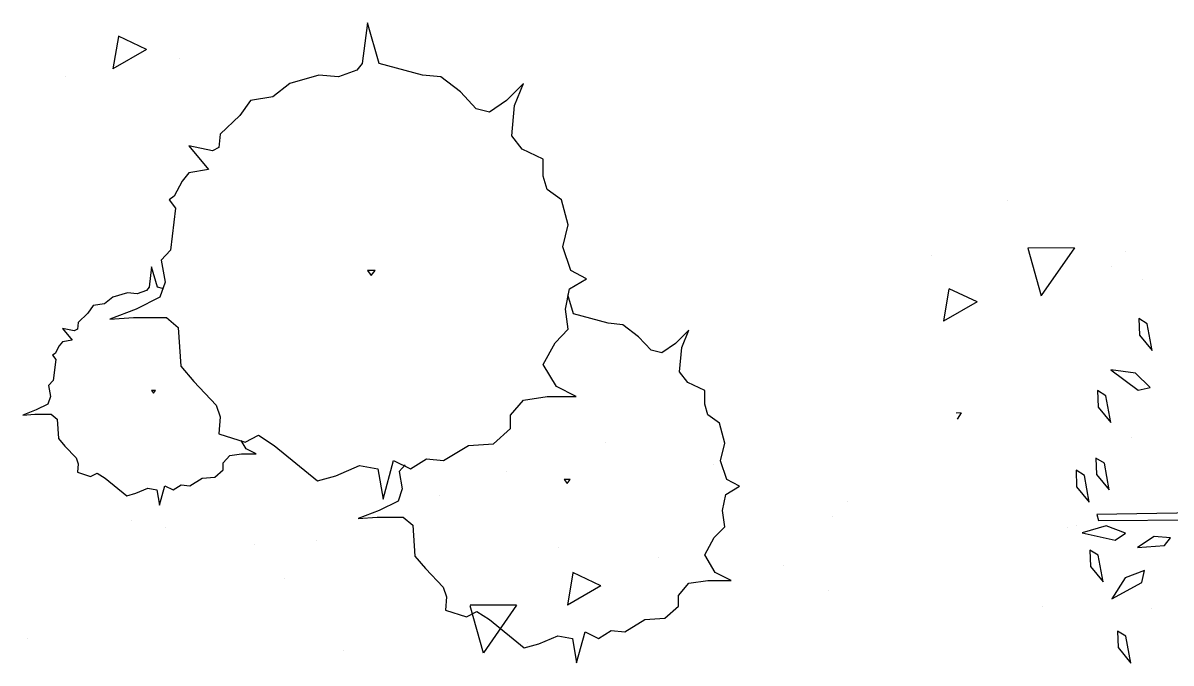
# Model space of a CAD drawing. Header units: inches. Extents: x -7543 to -822, y 102837 to 190349.
# Drawn here: x -837.36636 to -837.34968, y 102837.03074 to 102837.04004 of the extents above; entities that cross this region are included whole.
import ezdxf

# ---------------------------------------------------------------- set-up
doc = ezdxf.new("R2010")
doc.units = ezdxf.units.IN
doc.header["$MEASUREMENT"] = 0
doc.layers.get('0').update_dxf_attribs({"lineweight": 25})
doc.layers.add('BİTKİ', color=96, linetype='Continuous', lineweight=25)

msp = doc.modelspace()

# ---------------------------------------------------------------- linework, layer by layer
for points in [[(-837.361124, 102837.03312), (-837.360972, 102837.033682), (-837.360724, 102837.03356), (-837.360495, 102837.033707), (-837.360247, 102837.033682), (-837.359885, 102837.033902), (-837.359522, 102837.033927), (-837.359274, 102837.034147), (-837.359274, 102837.034342), (-837.359084, 102837.034562), (-837.35874, 102837.034611), (-837.358321, 102837.034611), (-837.358607, 102837.034758), (-837.358798, 102837.035076), (-837.358626, 102837.035394), (-837.358435, 102837.035589), (-837.358473, 102837.035883), (-837.358416, 102837.036176), (-837.358168, 102837.036323), (-837.358397, 102837.036445), (-837.358511, 102837.036788), (-837.358435, 102837.037105), (-837.358531, 102837.037472), (-837.35874, 102837.037619), (-837.358798, 102837.037815), (-837.358798, 102837.038059), (-837.359103, 102837.038206), (-837.359255, 102837.038401), (-837.359217, 102837.038841), (-837.359084, 102837.039159), (-837.359332, 102837.038915), (-837.35958, 102837.038744), (-837.35977, 102837.038793), (-837.359999, 102837.039037), (-837.360285, 102837.039257), (-837.360552, 102837.039282), (-837.361182, 102837.039453), (-837.361353, 102837.04004), (-837.36143, 102837.039453), (-837.361506, 102837.039355), (-837.361773, 102837.039257), (-837.362059, 102837.039282), (-837.362479, 102837.039159), (-837.362727, 102837.038964), (-837.363051, 102837.038915), (-837.363203, 102837.038695), (-837.363489, 102837.038426), (-837.363508, 102837.03823), (-837.363604, 102837.038181), (-837.363947, 102837.038255), (-837.363661, 102837.037912), (-837.363947, 102837.037863), (-837.364043, 102837.037741), (-837.364157, 102837.037521), (-837.364233, 102837.037472), (-837.364138, 102837.03735), (-837.364214, 102837.036739), (-837.364348, 102837.036592), (-837.36429, 102837.036274), (-837.364367, 102837.036054), (-837.36471, 102837.035883), (-837.365092, 102837.035736), (-837.364748, 102837.035761), (-837.364271, 102837.035761), (-837.3641, 102837.035614), (-837.364062, 102837.035052), (-837.363871, 102837.034831), (-837.363547, 102837.034489), (-837.363489, 102837.034318), (-837.363508, 102837.034073), (-837.363127, 102837.033951), (-837.362936, 102837.034049), (-837.362707, 102837.033902), (-837.362078, 102837.033389), (-837.361811, 102837.033462), (-837.361468, 102837.033609), (-837.361201, 102837.03356)], [(-837.361296, 102837.036372), (-837.361239, 102837.036445), (-837.361353, 102837.036445)], [(-837.364457, 102837.034662), (-837.364429, 102837.034699), (-837.364486, 102837.034699)], [(-837.358451, 102837.033348), (-837.358405, 102837.033407), (-837.358496, 102837.033407)]]:
    msp.add_lwpolyline(points, close=True)
for points in [[(-837.364326, 102837.036182), (-837.3644, 102837.036202), (-837.364486, 102837.036496), (-837.364524, 102837.036202), (-837.364562, 102837.036153), (-837.364696, 102837.036105), (-837.364839, 102837.036117), (-837.365049, 102837.036056), (-837.365173, 102837.035958), (-837.365335, 102837.035933), (-837.365411, 102837.035823), (-837.365554, 102837.035689), (-837.365564, 102837.035591), (-837.365611, 102837.035567), (-837.365783, 102837.035603), (-837.36564, 102837.035432), (-837.365783, 102837.035408), (-837.365831, 102837.035347), (-837.365888, 102837.035237), (-837.365926, 102837.035212), (-837.365878, 102837.035151), (-837.365916, 102837.034845), (-837.365983, 102837.034772), (-837.365954, 102837.034613), (-837.365993, 102837.034503), (-837.366164, 102837.034417), (-837.366355, 102837.034344), (-837.366183, 102837.034356), (-837.365945, 102837.034356), (-837.365859, 102837.034283), (-837.36584, 102837.034002), (-837.365745, 102837.033892), (-837.365583, 102837.033721), (-837.365554, 102837.033635), (-837.365564, 102837.033513), (-837.365373, 102837.033452), (-837.365277, 102837.033501), (-837.365163, 102837.033427), (-837.364848, 102837.03317), (-837.364715, 102837.033207), (-837.364543, 102837.03328), (-837.36441, 102837.033256), (-837.364371, 102837.033036), (-837.364295, 102837.033317), (-837.364171, 102837.033256), (-837.364057, 102837.033329), (-837.363933, 102837.033317), (-837.363752, 102837.033427), (-837.36357, 102837.033439), (-837.363446, 102837.033549), (-837.363446, 102837.033647), (-837.363351, 102837.033757), (-837.363179, 102837.033782), (-837.36297, 102837.033782), (-837.363113, 102837.033855), (-837.363185, 102837.033976)], [(-837.360804, 102837.033621), (-837.360892, 102837.033524), (-837.360846, 102837.03327), (-837.360907, 102837.033094), (-837.361182, 102837.032957), (-837.361487, 102837.032839), (-837.361212, 102837.032859), (-837.360831, 102837.032859), (-837.360694, 102837.032742), (-837.360663, 102837.032292), (-837.36051, 102837.032116), (-837.360251, 102837.031842), (-837.360205, 102837.031705), (-837.36022, 102837.031509), (-837.359915, 102837.031411), (-837.359763, 102837.03149), (-837.35958, 102837.031372), (-837.359076, 102837.030961), (-837.358863, 102837.03102), (-837.358588, 102837.031138), (-837.358374, 102837.031098), (-837.358313, 102837.030746), (-837.358191, 102837.031196), (-837.357993, 102837.031098), (-837.35781, 102837.031216), (-837.357611, 102837.031196), (-837.357321, 102837.031372), (-837.357032, 102837.031392), (-837.356833, 102837.031568), (-837.356833, 102837.031724), (-837.356681, 102837.0319), (-837.356406, 102837.03194), (-837.35607, 102837.03194), (-837.356299, 102837.032057), (-837.356452, 102837.032311), (-837.356314, 102837.032565), (-837.356162, 102837.032722), (-837.356192, 102837.032957), (-837.356147, 102837.033191), (-837.355948, 102837.033309), (-837.356131, 102837.033407), (-837.356223, 102837.03368), (-837.356162, 102837.033935), (-837.356238, 102837.034228), (-837.356406, 102837.034346), (-837.356452, 102837.034502), (-837.356452, 102837.034698), (-837.356696, 102837.034815), (-837.356818, 102837.034971), (-837.356787, 102837.035324), (-837.356681, 102837.035578), (-837.356879, 102837.035382), (-837.357077, 102837.035245), (-837.35723, 102837.035284), (-837.357413, 102837.03548), (-837.357642, 102837.035656), (-837.357855, 102837.035676), (-837.358359, 102837.035813), (-837.358441, 102837.036092)]]:
    msp.add_lwpolyline(points)
at = {"layer": 'BİTKİ'}
for p, q in [((-837.364969, 102837.039844), (-837.365049, 102837.039373)), ((-837.36456, 102837.039656), (-837.364968, 102837.039847)), ((-837.36456, 102837.039656), (-837.365048, 102837.039375)), ((-837.364076, 102837.039526), (-837.364076, 102837.039526)), ((-837.365741, 102837.039268), (-837.365741, 102837.039268)), ((-837.352059, 102837.037466), (-837.352059, 102837.037466)), ((-837.351758, 102837.036768), (-837.351565, 102837.036077)), ((-837.351082, 102837.036772), (-837.351757, 102837.03677)), ((-837.351082, 102837.036772), (-837.351564, 102837.03608)), ((-837.35034, 102837.036716), (-837.35034, 102837.036716)), ((-837.353155, 102837.036661), (-837.353155, 102837.036661)), ((-837.350551, 102837.036502), (-837.350551, 102837.036502)), ((-837.350092, 102837.036307), (-837.350092, 102837.036307)), ((-837.352905, 102837.036176), (-837.352985, 102837.035705)), ((-837.352497, 102837.035989), (-837.352904, 102837.036179)), ((-837.352497, 102837.035989), (-837.352984, 102837.035708)), ((-837.350062, 102837.034784), (-837.350062, 102837.034784)), ((-837.35273, 102837.034376), (-837.352799, 102837.034371)), ((-837.35273, 102837.034376), (-837.352786, 102837.034284)), ((-837.357888, 102837.033943), (-837.357888, 102837.033943)), ((-837.350254, 102837.034021), (-837.350254, 102837.034021)), ((-837.356319, 102837.033624), (-837.356319, 102837.033624)), ((-837.359327, 102837.033519), (-837.359327, 102837.033519)), ((-837.3603, 102837.033169), (-837.3603, 102837.033169)), ((-837.354372, 102837.033087), (-837.354372, 102837.033087)), ((-837.3546, 102837.032874), (-837.3546, 102837.032874)), ((-837.364776, 102837.032807), (-837.364776, 102837.032807)), ((-837.364281, 102837.032715), (-837.364281, 102837.032715)), ((-837.351188, 102837.032703), (-837.351188, 102837.032703)), ((-837.351059, 102837.032738), (-837.351059, 102837.032738)), ((-837.362995, 102837.032456), (-837.362995, 102837.032456)), ((-837.362092, 102837.032522), (-837.362092, 102837.032522)), ((-837.358581, 102837.03242), (-837.358581, 102837.03242)), ((-837.357119, 102837.032276), (-837.357119, 102837.032276)), ((-837.358368, 102837.032051), (-837.358448, 102837.03158)), ((-837.35796, 102837.031863), (-837.358367, 102837.032054)), ((-837.355307, 102837.032158), (-837.355307, 102837.032158)), ((-837.362563, 102837.031965), (-837.362563, 102837.031965)), ((-837.35796, 102837.031863), (-837.358447, 102837.031583)), ((-837.354651, 102837.031795), (-837.354651, 102837.031795)), ((-837.359862, 102837.031579), (-837.359669, 102837.030888)), ((-837.359186, 102837.031583), (-837.359861, 102837.031581)), ((-837.359186, 102837.031583), (-837.359668, 102837.03089)), ((-837.351552, 102837.031556), (-837.351552, 102837.031556)), ((-837.349956, 102837.03154), (-837.349956, 102837.03154)), ((-837.366296, 102837.031101), (-837.366296, 102837.031101)), ((-837.359029, 102837.031038), (-837.359029, 102837.031038)), ((-837.361702, 102837.030925), (-837.361702, 102837.030925))]:
    msp.add_line(p, q, dxfattribs=at)
at = {"layer": 'BİTKİ', "color": 11}
for p, q in [((-837.347114, 102837.032955), (-837.350757, 102837.0329)), ((-837.350757, 102837.0329), (-837.350735, 102837.032811)), ((-837.350735, 102837.032811), (-837.347718, 102837.032829))]:
    msp.add_line(p, q, dxfattribs=at)
at = {"layer": 'BİTKİ', "color": 3}
for points in [[(-837.350146, 102837.035745), (-837.350137, 102837.035506), (-837.349953, 102837.035282), (-837.350024, 102837.03567)], [(-837.349983, 102837.034743), (-837.350196, 102837.034953), (-837.350555, 102837.034999), (-837.350159, 102837.034706)], [(-837.350748, 102837.034699), (-837.350738, 102837.03446), (-837.350554, 102837.034236), (-837.350625, 102837.034624)], [(-837.35077, 102837.033719), (-837.350761, 102837.03348), (-837.350577, 102837.033256), (-837.350647, 102837.033644)], [(-837.351059, 102837.033541), (-837.35105, 102837.033302), (-837.350866, 102837.033078), (-837.350937, 102837.033466)], [(-837.350343, 102837.032629), (-837.350622, 102837.032734), (-837.35097, 102837.032631), (-837.350489, 102837.032524)], [(-837.349685, 102837.032562), (-837.349924, 102837.032578), (-837.350166, 102837.032418), (-837.349773, 102837.032448)], [(-837.350859, 102837.032383), (-837.35085, 102837.032145), (-837.350666, 102837.031921), (-837.350736, 102837.032309)], [(-837.350065, 102837.032086), (-837.350345, 102837.03198), (-837.350537, 102837.031673), (-837.350105, 102837.031911)], [(-837.350458, 102837.031204), (-837.350449, 102837.030965), (-837.350265, 102837.030741), (-837.350336, 102837.031129)]]:
    msp.add_lwpolyline(points, close=True, dxfattribs=at)

doc.saveas('drawing.dxf')
